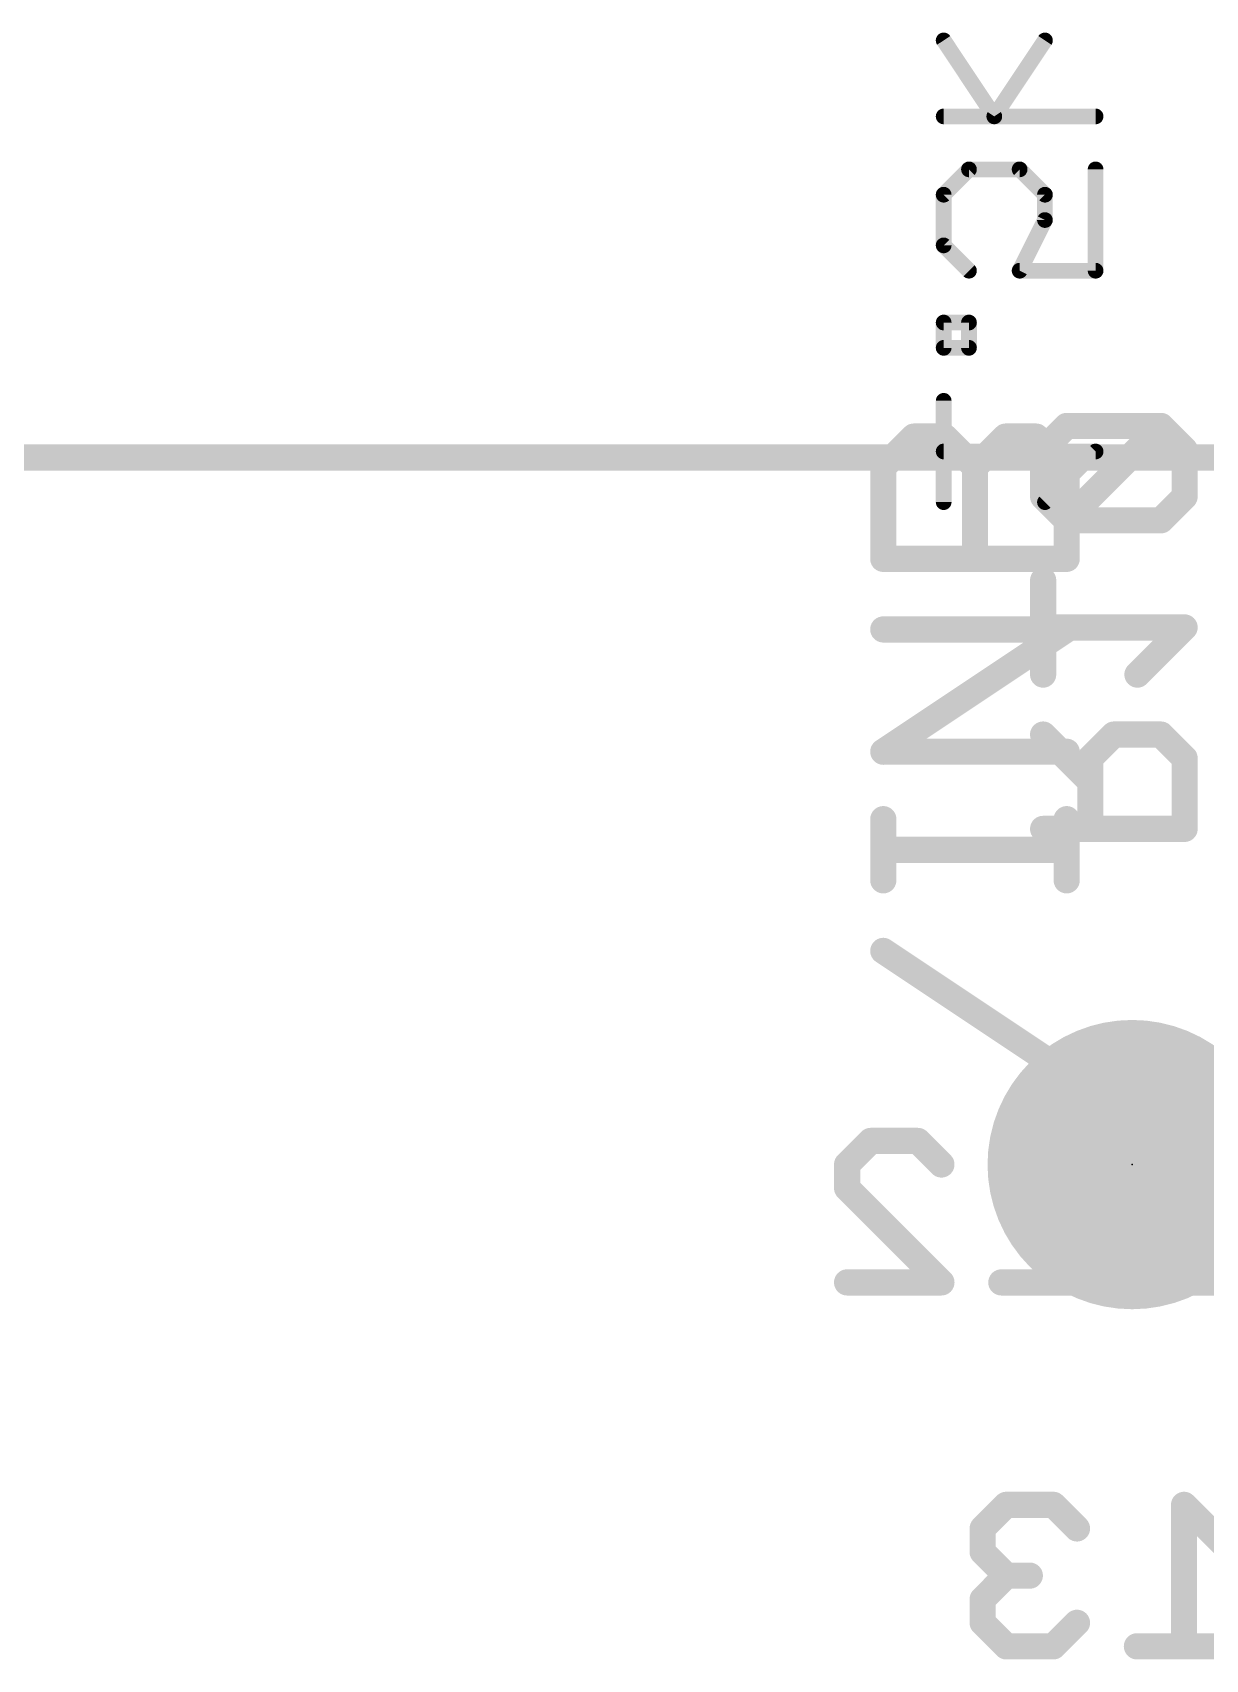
# Model space of a CAD drawing. Extents: x -0.1 to 85.2, y -25.2 to 58.4.
# Drawn here: x 21.33 to 27.03, y 33.79 to 41.69 of the extents above; entities that cross this region are included whole.
import ezdxf

# ---------------------------------------------------------------- set-up
doc = ezdxf.new("R2010")
doc.units = 0
for name, color, linetype in [('1', 22, 'CONTINUOUS'), ('23', 7, 'CONTINUOUS'), ('25', 253, 'CONTINUOUS'), ('26', 253, 'CONTINUOUS'), ('28', 253, 'CONTINUOUS'), ('29', 253, 'CONTINUOUS'), ('49', 253, 'CONTINUOUS')]:
    doc.layers.add(name, color=color, linetype=linetype)

# ---------------------------------------------------------------- blocks, each defined once
blk = doc.blocks.new('PIE')
at = {"const_width": 0.5}
blk.add_lwpolyline([(0, -0.25, 1), (0, 0.25, 1), (0, -0.25)], format="xyb", dxfattribs=at)

msp = doc.modelspace()

# ---------------------------------------------------------------- linework, layer by layer
at = {"layer": '1', "const_width": 0.254}
msp.add_lwpolyline([(27.94, 36.195), (26.67, 36.195)], dxfattribs=at)
at = {"layer": '1', "const_width": 0.127}
msp.add_lwpolyline([(26.67, 36.2585, 1), (26.67, 36.1315)], format="xyb", dxfattribs=at)
at = {"layer": '23'}
msp.add_point((26.67, 36.195), dxfattribs=at)
at = {"layer": '25', "const_width": 0.127}
for points in [[(25.4627, 39.5779), (25.611, 39.7262)], [(25.611, 39.7262), (25.7593, 39.7262)], [(25.7593, 39.7262), (25.9076, 39.5779)], [(25.9076, 39.5779), (26.0559, 39.7262)], [(26.0559, 39.7262), (26.2042, 39.7262)], [(26.2042, 39.7262), (26.3525, 39.5779)], [(25.4627, 39.133), (25.4627, 39.5779)], [(25.9076, 39.133), (25.9076, 39.5779)], [(26.3525, 39.5779), (26.3525, 39.133)], [(26.3525, 39.133), (25.4627, 39.133)], [(25.4627, 38.1975), (26.3525, 38.7906)], [(26.3525, 38.7906), (25.4627, 38.7906)], [(26.3525, 38.1975), (25.4627, 38.1975)], [(25.4627, 37.5738), (25.4627, 37.8704)], [(26.3525, 37.5738), (26.3525, 37.8704)], [(26.3525, 37.7221), (25.4627, 37.7221)], [(26.3525, 36.6383), (25.4627, 37.2314)]]:
    msp.add_lwpolyline(points, dxfattribs=at)
at = {"layer": '25', "const_width": 0.0635}
for points in [[(25.611, 39.7579, 1), (25.611, 39.6944)], [(25.6335, 39.7037, 1), (25.5886, 39.7486)], [(25.7818, 39.7486, 1), (25.7369, 39.7037)], [(25.7593, 39.6944, 1), (25.7593, 39.7579)], [(26.0559, 39.7579, 1), (26.0559, 39.6944)], [(26.0784, 39.7037, 1), (26.0335, 39.7486)], [(26.2267, 39.7486, 1), (26.1818, 39.7037)], [(26.2042, 39.6944, 1), (26.2042, 39.7579)], [(25.4945, 39.5779, 1), (25.431, 39.5779)], [(25.4403, 39.6003, 1), (25.4852, 39.5554)], [(25.9394, 39.5779, 1), (25.8759, 39.5779)], [(25.8852, 39.6003, 1), (25.9301, 39.5554)], [(25.8852, 39.5554, 1), (25.9301, 39.6003)], [(26.3843, 39.5779, 1), (26.3208, 39.5779)], [(26.33, 39.5554, 1), (26.375, 39.6003)], [(25.4627, 39.1647, 1), (25.4627, 39.1012)], [(25.431, 39.133, 1), (25.4945, 39.133)], [(25.8759, 39.133, 1), (25.9394, 39.133)], [(26.3208, 39.133, 1), (26.3843, 39.133)], [(26.3525, 39.1012, 1), (26.3525, 39.1647)], [(25.4627, 38.8224, 1), (25.4627, 38.7589)], [(26.3701, 38.7642, 1), (26.3349, 38.817)], [(26.3525, 38.7589, 1), (26.3525, 38.8224)], [(25.4627, 38.2292, 1), (25.4627, 38.1657)], [(25.4451, 38.2239, 1), (25.4804, 38.171)], [(26.3525, 38.1657, 1), (26.3525, 38.2292)], [(25.4945, 37.8704, 1), (25.431, 37.8704)], [(26.3843, 37.8704, 1), (26.3208, 37.8704)], [(25.4627, 37.7538, 1), (25.4627, 37.6903)], [(26.3525, 37.6903, 1), (26.3525, 37.7538)], [(25.431, 37.5738, 1), (25.4945, 37.5738)], [(26.3208, 37.5738, 1), (26.3843, 37.5738)], [(25.4804, 37.2579, 1), (25.4451, 37.205)], [(26.3349, 36.6118, 1), (26.3701, 36.6647)]]:
    msp.add_lwpolyline(points, format="xyb", dxfattribs=at)
at = {"layer": '26', "const_width": 0.127}
for points in [[(26.3526, 39.7777), (26.2382, 39.6633)], [(26.8102, 39.7777), (26.3526, 39.7777)], [(26.3526, 39.3201), (26.8102, 39.7777)], [(26.9246, 39.6633), (26.8102, 39.7777)], [(26.2382, 39.6633), (26.2382, 39.4345)], [(26.9246, 39.4345), (26.9246, 39.6633)], [(26.2382, 39.4345), (26.3526, 39.3201)], [(26.8102, 39.3201), (26.9246, 39.4345)], [(26.3526, 39.3201), (26.8102, 39.3201)], [(26.2382, 38.5717), (26.2382, 39.0293)], [(26.9246, 38.8005), (26.2382, 38.8005)], [(26.6958, 38.5717), (26.9246, 38.8005)], [(26.467, 38.052), (26.2382, 38.2808)], [(26.5814, 38.2808), (26.467, 38.1664)], [(26.8102, 38.2808), (26.5814, 38.2808)], [(26.9246, 38.1664), (26.8102, 38.2808)], [(26.467, 38.1664), (26.467, 37.8233)], [(26.9246, 37.8233), (26.9246, 38.1664)], [(26.2382, 37.8233), (26.9246, 37.8233)], [(25.2871, 36.1955), (25.4015, 36.3099)], [(25.4015, 36.3099), (25.6303, 36.3099)], [(25.6303, 36.3099), (25.7447, 36.1955)], [(26.4931, 36.0811), (26.2643, 36.3099)], [(26.2643, 36.3099), (26.2643, 35.6235)], [(26.7839, 36.1955), (26.8983, 36.3099)], [(26.8983, 36.3099), (27.1271, 36.3099)], [(25.2871, 36.0811), (25.2871, 36.1955)], [(25.7447, 35.6235), (25.2871, 36.0811)], [(26.8983, 35.6235), (26.7839, 35.7379)], [(25.2871, 35.6235), (25.7447, 35.6235)], [(26.4931, 35.6235), (26.0355, 35.6235)], [(27.1271, 35.6235), (26.8983, 35.6235)], [(26.0592, 34.5446), (25.9448, 34.4302)], [(26.288, 34.5446), (26.0592, 34.5446)], [(26.4024, 34.4302), (26.288, 34.5446)], [(27.1508, 34.3158), (26.922, 34.5446)], [(26.922, 34.5446), (26.922, 33.8582)], [(25.9448, 34.4302), (25.9448, 34.3158)], [(25.9448, 34.3158), (26.0592, 34.2014)], [(26.0592, 34.2014), (25.9448, 34.087)], [(26.0592, 34.2014), (26.1736, 34.2014)], [(25.9448, 34.087), (25.9448, 33.9726)], [(25.9448, 33.9726), (26.0592, 33.8582)], [(26.288, 33.8582), (26.4024, 33.9726)], [(26.0592, 33.8582), (26.288, 33.8582)], [(27.1508, 33.8582), (26.6932, 33.8582)]]:
    msp.add_lwpolyline(points, dxfattribs=at)
at = {"layer": '26', "const_width": 0.0635}
for points in [[(26.3526, 39.8094, 1), (26.3526, 39.7459)], [(26.375, 39.7552, 1), (26.3301, 39.8001)], [(26.8326, 39.8001, 1), (26.7877, 39.7552)], [(26.8326, 39.7552, 1), (26.7877, 39.8001)], [(26.8102, 39.7459, 1), (26.8102, 39.8094)], [(26.27, 39.6633, 1), (26.2065, 39.6633)], [(26.2157, 39.6857, 1), (26.2607, 39.6408)], [(26.9563, 39.6633, 1), (26.8928, 39.6633)], [(26.9021, 39.6408, 1), (26.947, 39.6857)], [(26.2607, 39.4569, 1), (26.2157, 39.412)], [(26.2065, 39.4345, 1), (26.27, 39.4345)], [(26.8928, 39.4345, 1), (26.9563, 39.4345)], [(26.947, 39.412, 1), (26.9021, 39.4569)], [(26.3526, 39.3518, 1), (26.3526, 39.2883)], [(26.8102, 39.2883, 1), (26.8102, 39.3518)], [(26.3301, 39.3425, 1), (26.375, 39.2976)], [(26.3301, 39.2976, 1), (26.375, 39.3425)], [(26.7877, 39.3425, 1), (26.8326, 39.2976)], [(26.27, 39.0293, 1), (26.2065, 39.0293)], [(26.2382, 38.8322, 1), (26.2382, 38.7687)], [(26.947, 38.778, 1), (26.9021, 38.8229)], [(26.9246, 38.7687, 1), (26.9246, 38.8322)], [(26.2065, 38.5717, 1), (26.27, 38.5717)], [(26.6733, 38.5941, 1), (26.7182, 38.5492)], [(26.2607, 38.3033, 1), (26.2157, 38.2584)], [(26.5814, 38.3126, 1), (26.5814, 38.2491)], [(26.6038, 38.2584, 1), (26.5589, 38.3033)], [(26.8326, 38.3033, 1), (26.7877, 38.2584)], [(26.8102, 38.2491, 1), (26.8102, 38.3126)], [(26.4987, 38.1664, 1), (26.4352, 38.1664)], [(26.4445, 38.1889, 1), (26.4894, 38.144)], [(26.9563, 38.1664, 1), (26.8928, 38.1664)], [(26.9021, 38.144, 1), (26.947, 38.1889)], [(26.4445, 38.0296, 1), (26.4894, 38.0745)], [(26.2382, 37.855, 1), (26.2382, 37.7915)], [(26.9246, 37.7915, 1), (26.9246, 37.855)], [(26.4352, 37.8233, 1), (26.4987, 37.8233)], [(26.8928, 37.8233, 1), (26.9563, 37.8233)], [(25.4015, 36.3416, 1), (25.4015, 36.2781)], [(25.4239, 36.2874, 1), (25.379, 36.3323)], [(25.6527, 36.3323, 1), (25.6078, 36.2874)], [(25.6303, 36.2781, 1), (25.6303, 36.3416)], [(26.296, 36.3099, 1), (26.2325, 36.3099)], [(26.2867, 36.3323, 1), (26.2418, 36.2874)], [(26.8983, 36.3416, 1), (26.8983, 36.2781)], [(26.9208, 36.2874, 1), (26.8759, 36.3323)], [(25.3188, 36.1955, 1), (25.2553, 36.1955)], [(25.2646, 36.2179, 1), (25.3095, 36.173)], [(25.7222, 36.173, 1), (25.7671, 36.2179)], [(26.7615, 36.2179, 1), (26.8064, 36.173)], [(25.3095, 36.1035, 1), (25.2646, 36.0586)], [(25.2553, 36.0811, 1), (25.3188, 36.0811)], [(26.4706, 36.0586, 1), (26.5155, 36.1035)], [(26.8064, 35.7603, 1), (26.7615, 35.7154)], [(25.2871, 35.6553, 1), (25.2871, 35.5917)], [(25.7222, 35.601, 1), (25.7671, 35.646)], [(25.7447, 35.5917, 1), (25.7447, 35.6553)], [(26.0355, 35.6553, 1), (26.0355, 35.5917)], [(26.4931, 35.5917, 1), (26.4931, 35.6553)], [(26.8983, 35.6553, 1), (26.8983, 35.5917)], [(26.8759, 35.601, 1), (26.9208, 35.646)], [(26.2325, 35.6235, 1), (26.296, 35.6235)], [(26.0592, 34.5763, 1), (26.0592, 34.5128)], [(26.0817, 34.5221, 1), (26.0368, 34.567)], [(26.3105, 34.567, 1), (26.2656, 34.5221)], [(26.288, 34.5128, 1), (26.288, 34.5763)], [(26.9538, 34.5446, 1), (26.8903, 34.5446)], [(26.9445, 34.567, 1), (26.8996, 34.5221)], [(25.9766, 34.4302, 1), (25.9131, 34.4302)], [(25.9224, 34.4526, 1), (25.9673, 34.4077)], [(26.38, 34.4077, 1), (26.4249, 34.4526)], [(25.9673, 34.3382, 1), (25.9224, 34.2933)], [(25.9131, 34.3158, 1), (25.9766, 34.3158)], [(26.0592, 34.2331, 1), (26.0592, 34.1696)], [(26.0817, 34.1789, 1), (26.0368, 34.2238)], [(26.0368, 34.1789, 1), (26.0817, 34.2238)], [(26.1736, 34.1696, 1), (26.1736, 34.2331)], [(25.9766, 34.087, 1), (25.9131, 34.087)], [(25.9224, 34.1094, 1), (25.9673, 34.0645)], [(25.9673, 33.995, 1), (25.9224, 33.9501)], [(26.4249, 33.9501, 1), (26.38, 33.995)], [(25.9131, 33.9726, 1), (25.9766, 33.9726)], [(26.0592, 33.89, 1), (26.0592, 33.8265)], [(26.0368, 33.8357, 1), (26.0817, 33.8807)], [(26.2656, 33.8807, 1), (26.3105, 33.8357)], [(26.288, 33.8265, 1), (26.288, 33.89)], [(26.6932, 33.89, 1), (26.6932, 33.8265)], [(26.8903, 33.8582, 1), (26.9538, 33.8582)]]:
    msp.add_lwpolyline(points, format="xyb", dxfattribs=at)
at = {"layer": '28', "const_width": 0.0762}
for points in [[(25.7556, 41.6478), (26.0013, 41.2791)], [(26.0013, 41.2791), (26.2471, 41.6478)], [(25.7556, 41.2791), (26.4928, 41.2791)], [(25.8785, 41.0222), (25.7556, 40.8993)], [(26.1242, 41.0222), (25.8785, 41.0222)], [(26.2471, 40.8993), (26.1242, 41.0222)], [(26.4928, 41.0222), (26.4928, 40.5307)], [(25.7556, 40.8993), (25.7556, 40.6536)], [(26.2471, 40.7765), (26.2471, 40.8993)], [(26.1242, 40.5307), (26.2471, 40.7765)], [(25.7556, 40.6536), (25.8785, 40.5307)], [(26.4928, 40.5307), (26.1242, 40.5307)], [(25.8785, 40.2794), (25.7556, 40.2794)], [(25.7556, 40.2794), (25.7556, 40.1565)], [(25.8785, 40.1565), (25.8785, 40.2794)], [(25.7556, 40.1565), (25.8785, 40.1565)], [(25.7556, 39.4081), (25.7556, 39.8996)], [(26.4928, 39.6538), (25.7556, 39.6538)], [(26.2471, 39.4081), (26.4928, 39.6538)]]:
    msp.add_lwpolyline(points, dxfattribs=at)
at = {"layer": '28', "const_width": 0.0381}
for points in [[(25.7715, 41.6583, 1), (25.7397, 41.6372)], [(26.2629, 41.6372, 1), (26.2312, 41.6583)], [(25.7556, 41.2982, 1), (25.7556, 41.2601)], [(25.9855, 41.2897, 1), (26.0172, 41.2686)], [(25.9855, 41.2686, 1), (26.0172, 41.2897)], [(26.4928, 41.2601, 1), (26.4928, 41.2982)], [(25.8785, 41.0413, 1), (25.8785, 41.0032)], [(25.8919, 41.0087, 1), (25.865, 41.0357)], [(26.1377, 41.0357, 1), (26.1107, 41.0087)], [(26.1242, 41.0032, 1), (26.1242, 41.0413)], [(26.5119, 41.0222, 1), (26.4738, 41.0222)], [(25.7747, 40.8993, 1), (25.7366, 40.8993)], [(25.7421, 40.9128, 1), (25.7691, 40.8859)], [(26.2661, 40.8993, 1), (26.228, 40.8993)], [(26.2336, 40.8859, 1), (26.2606, 40.9128)], [(26.2641, 40.7679, 1), (26.23, 40.785)], [(26.228, 40.7765, 1), (26.2661, 40.7765)], [(25.7691, 40.6671, 1), (25.7421, 40.6401)], [(25.7366, 40.6536, 1), (25.7747, 40.6536)], [(25.865, 40.5173, 1), (25.8919, 40.5442)], [(26.1242, 40.5498, 1), (26.1242, 40.5117)], [(26.4928, 40.5117, 1), (26.4928, 40.5498)], [(26.1072, 40.5392, 1), (26.1413, 40.5222)], [(26.4738, 40.5307, 1), (26.5119, 40.5307)], [(25.7556, 40.2984, 1), (25.7556, 40.2603)], [(25.7747, 40.2794, 1), (25.7366, 40.2794)], [(25.8975, 40.2794, 1), (25.8594, 40.2794)], [(25.8785, 40.2603, 1), (25.8785, 40.2984)], [(25.7556, 40.1756, 1), (25.7556, 40.1375)], [(25.7366, 40.1565, 1), (25.7747, 40.1565)], [(25.8594, 40.1565, 1), (25.8975, 40.1565)], [(25.8785, 40.1375, 1), (25.8785, 40.1756)], [(25.7747, 39.8996, 1), (25.7366, 39.8996)], [(25.7556, 39.6729, 1), (25.7556, 39.6348)], [(26.5063, 39.6404, 1), (26.4794, 39.6673)], [(26.4928, 39.6348, 1), (26.4928, 39.6729)], [(25.7366, 39.4081, 1), (25.7747, 39.4081)], [(26.2336, 39.4216, 1), (26.2606, 39.3946)]]:
    msp.add_lwpolyline(points, format="xyb", dxfattribs=at)
at = {"layer": '49', "const_width": 0.127}
msp.add_lwpolyline([(5.445, 39.625), (79.645, 39.625)], dxfattribs=at)

# ---------------------------------------------------------------- block references
at = {"layer": '1', "xscale": 1.2, "yscale": 1.2}
msp.add_blockref('PIE', (26.67, 36.195), dxfattribs=at)
at = {"layer": '29', "xscale": 1.4032, "yscale": 1.4032}
msp.add_blockref('PIE', (26.67, 36.195), dxfattribs=at)

doc.saveas('drawing.dxf')
